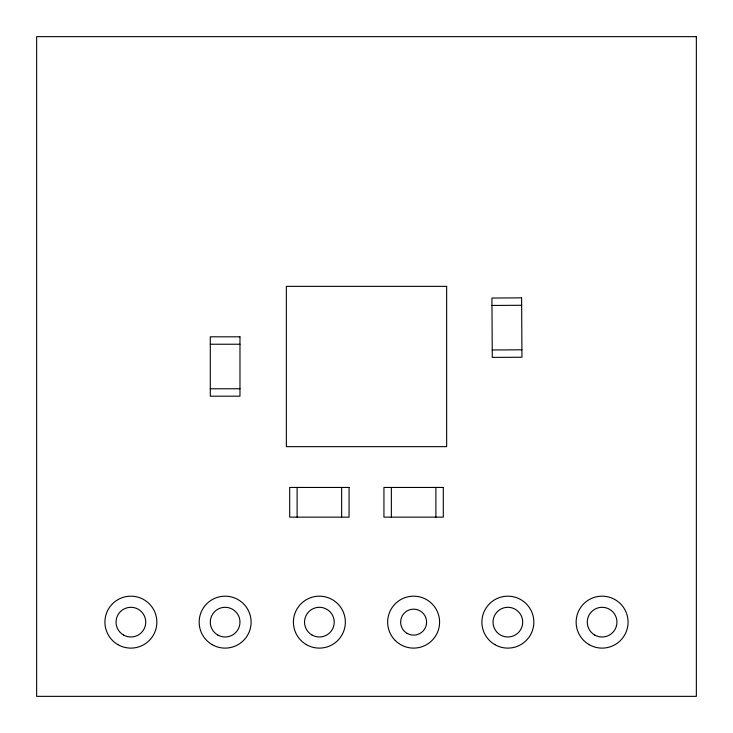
<?xml version="1.0" encoding="UTF-8"?>
<svg xmlns="http://www.w3.org/2000/svg" width="733" height="733" viewBox="0 0 733 733"><rect width="100%" height="100%" fill="white"/><g stroke="black" fill="none" stroke-linecap="round" stroke-linejoin="round"><path stroke-width="1.1" d="M491.971 305.459L521.649 305.276M492.237 349.98L521.923 349.806M210.298 344.235L239.975 344.235M210.298 388.765L239.975 388.765M435.888 487.454L435.888 517.141M391.358 487.454L391.358 517.141M341.642 487.454L341.642 517.141M297.112 487.454L297.112 517.141M521.603 297.864L491.925 298.038L492.283 357.402L521.96 357.228L521.603 297.864M696.35 36.65L36.65 36.65L36.65 696.35L696.35 696.35L696.35 36.65M446.644 286.356L286.356 286.356L286.356 446.644L446.644 446.644L446.644 286.356M239.975 336.814L210.298 336.814L210.298 396.186L239.975 396.186L239.975 336.814M349.064 487.454L289.7 487.454L289.7 517.141L349.064 517.141L349.064 487.454M443.3 487.454L383.936 487.454L383.936 517.141L443.3 517.141L443.3 487.454M117.903 644.637A25.976 25.976 0 0 0 156.862 622.143A25.976 25.976 0 0 0 117.903 599.649A25.976 25.976 0 0 0 117.903 644.637M212.149 644.637A25.976 25.976 0 0 0 251.107 622.143A25.976 25.976 0 0 0 212.149 599.649A25.976 25.976 0 0 0 212.149 644.637M306.394 644.637A25.976 25.976 0 0 0 345.353 622.143A25.976 25.976 0 0 0 306.394 599.649A25.976 25.976 0 0 0 306.394 644.637M395.252 640.505A25.976 25.976 0 0 0 438.71 628.868A25.976 25.976 0 0 0 406.897 597.056A25.976 25.976 0 0 0 395.252 640.505M494.876 644.637A25.976 25.976 0 0 0 533.835 622.143A25.976 25.976 0 0 0 494.876 599.649A25.976 25.976 0 0 0 494.876 644.637M589.121 644.637A25.976 25.976 0 0 0 628.08 622.143A25.976 25.976 0 0 0 589.121 599.649A25.976 25.976 0 0 0 589.121 644.637M217.719 634.998A14.843 14.843 0 0 0 239.975 622.143A14.843 14.843 0 0 0 217.719 609.288A14.843 14.843 0 0 0 217.719 634.998M311.956 634.998A14.843 14.843 0 0 0 334.221 622.143A14.843 14.843 0 0 0 311.956 609.288A14.843 14.843 0 0 0 311.956 634.998M407.127 633.385A12.983 12.983 0 0 0 426.606 622.143A12.983 12.983 0 0 0 407.127 610.901A12.983 12.983 0 0 0 407.127 633.385M497.368 632.634A14.843 14.843 0 0 0 522.198 625.982A14.843 14.843 0 0 0 504.02 607.804A14.843 14.843 0 0 0 497.368 632.634M594.683 634.998A14.843 14.843 0 0 0 616.948 622.143A14.843 14.843 0 0 0 594.683 609.288A14.843 14.843 0 0 0 594.683 634.998M123.474 634.998A14.843 14.843 0 0 0 145.739 622.143A14.843 14.843 0 0 0 123.474 609.288A14.843 14.843 0 0 0 123.474 634.998"/></g></svg>
